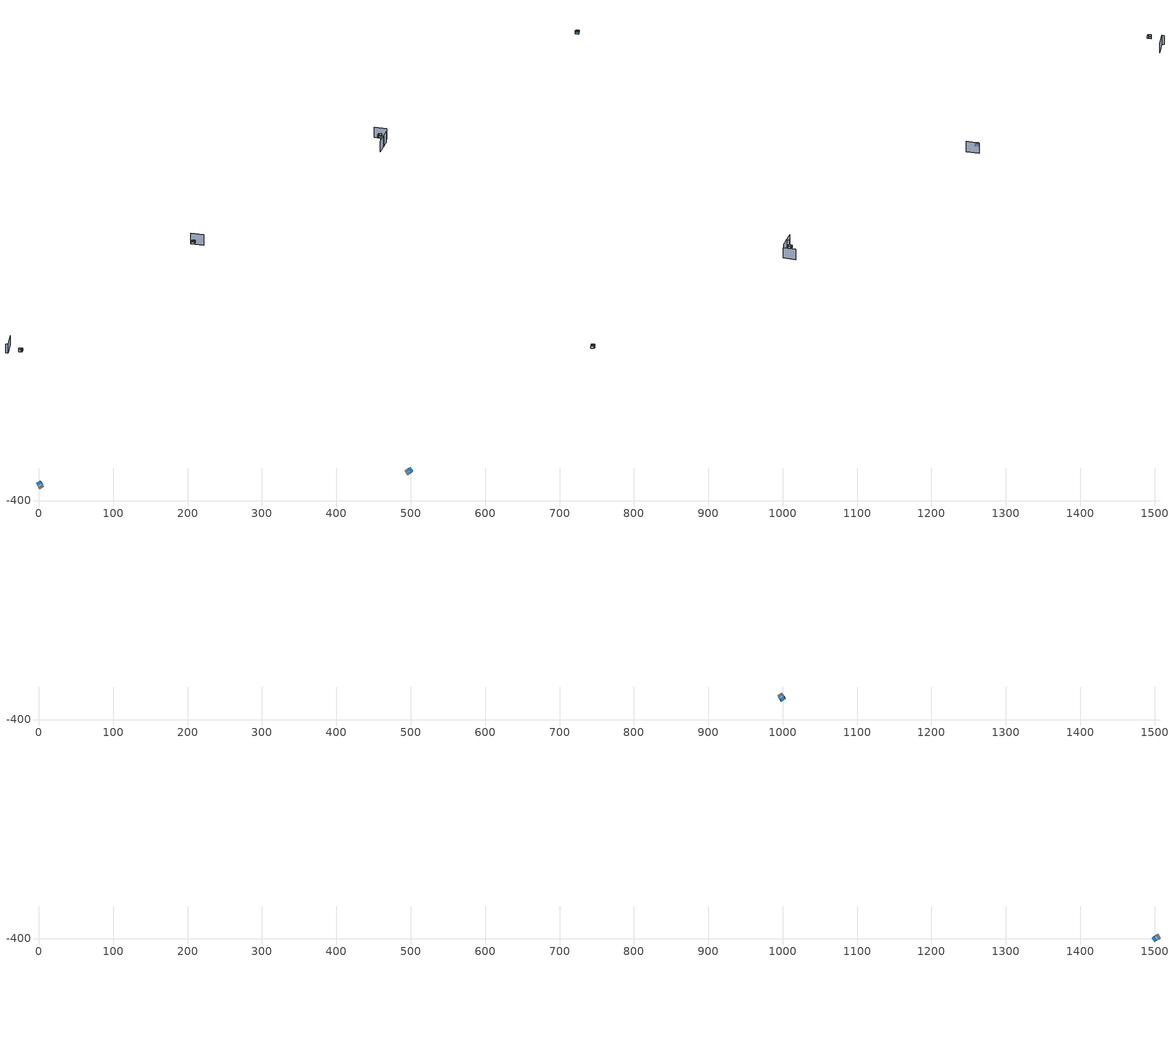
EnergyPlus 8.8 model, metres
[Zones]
0Perim
 floor adiabatic (115mmSandLimeBrick): 2.58,-374.99 4.98,-378.73 -0.07,-381.97 -2.47,-378.23 z8.23
 wall outside (U0-5): 2.58,-374.99 -2.47,-378.23 z8.23:12.34
 wall to 0Core (115mmSandLimeBrick): -0.07,-381.97 4.98,-378.73 z8.23:12.34
 wall adiabatic (115mmSandLimeBrick): -2.47,-378.23 -0.07,-381.97 / 4.98,-378.73 2.58,-374.99 z8.23:12.34
 window (Single): 2.49,-375.05 -2.39,-378.18 z9.08:11.63
 ceiling adiabatic (115mmSandLimeBrick): 2.58,-374.99 -2.47,-378.23 -0.55,-381.22 4.5,-377.98 z12.34
 roof outside (U0-4): 4.5,-377.98 -0.55,-381.22 -0.07,-381.97 4.98,-378.73 z12.34
0Core
 floor adiabatic (115mmSandLimeBrick): 4.98,-378.73 6.16,-380.57 1.11,-383.81 -0.07,-381.97 z8.23
 wall adiabatic (115mmSandLimeBrick): -0.07,-381.97 1.11,-383.81 6.16,-380.57 4.98,-378.73 z8.23:12.34
 ceiling adiabatic (115mmSandLimeBrick): 4.98,-378.73 -0.07,-381.97 0.88,-383.45 5.93,-380.2 z12.34
 roof outside (U0-4): 5.93,-380.2 0.88,-383.45 1.11,-383.81 6.16,-380.57 z12.34
1Perim
 floor adiabatic (115mmSandLimeBrick): 501.58,-361.31 497.89,-363.78 494.56,-358.79 498.25,-356.32 z8.23
 wall outside (U0-5): 501.58,-361.31 498.25,-356.32 z8.23:12.34
 wall to 1Core (115mmSandLimeBrick): 494.56,-358.79 497.89,-363.78 z8.23:12.34
 wall adiabatic (115mmSandLimeBrick): 498.25,-356.32 494.56,-358.79 / 497.89,-363.78 501.58,-361.31 z8.23:12.34
 window (Single): 501.53,-361.23 498.31,-356.41 z9.08:11.63
 ceiling adiabatic (115mmSandLimeBrick): 501.58,-361.31 498.25,-356.32 495.3,-358.3 498.63,-363.29 z12.34
 roof outside (U0-4): 498.63,-363.29 495.3,-358.3 494.56,-358.79 497.89,-363.78 z12.34
1Core
 floor adiabatic (115mmSandLimeBrick): 497.89,-363.78 496.07,-365 492.74,-360.01 494.56,-358.79 z8.23
 wall adiabatic (115mmSandLimeBrick): 494.56,-358.79 492.74,-360.01 496.07,-365 497.89,-363.78 z8.23:12.34
 ceiling adiabatic (115mmSandLimeBrick): 497.89,-363.78 494.56,-358.79 493.1,-359.77 496.43,-364.76 z12.34
 roof outside (U0-4): 496.43,-364.76 493.1,-359.77 492.74,-360.01 496.07,-365 z12.34
2Perim
 floor adiabatic (115mmSandLimeBrick): 997.42,-373.71 995.02,-369.98 1000.06,-366.73 1002.47,-370.46 z12.34
 wall outside (U0-5): 997.42,-373.71 1002.47,-370.46 z12.34:16.46
 wall to 2Core (115mmSandLimeBrick): 1000.06,-366.73 995.02,-369.98 z12.34:16.46
 wall adiabatic (115mmSandLimeBrick): 1002.47,-370.46 1000.06,-366.73 / 995.02,-369.98 997.42,-373.71 z12.34:16.46
 window (Single): 997.51,-373.66 1002.38,-370.52 z13.19:15.75
 ceiling adiabatic (115mmSandLimeBrick): 997.42,-373.71 1002.47,-370.46 1000.54,-367.48 995.5,-370.73 z16.46
 roof outside (U0-4): 995.5,-370.73 1000.54,-367.48 1000.06,-366.73 995.02,-369.98 z16.46
2Core
 floor adiabatic (115mmSandLimeBrick): 995.02,-369.98 993.83,-368.14 998.87,-364.89 1000.06,-366.73 z12.34
 wall adiabatic (115mmSandLimeBrick): 1000.06,-366.73 998.87,-364.89 993.83,-368.14 995.02,-369.98 z12.34:16.46
 ceiling adiabatic (115mmSandLimeBrick): 995.02,-369.98 1000.06,-366.73 999.11,-365.26 994.07,-368.51 z16.46
 roof outside (U0-4): 994.07,-368.51 999.11,-365.26 998.87,-364.89 993.83,-368.14 z16.46
3Perim
 floor adiabatic (115mmSandLimeBrick): 1498.42,-398.1 1502.12,-395.64 1505.44,-400.63 1501.75,-403.09 z16.46
 wall outside (U0-5): 1498.42,-398.1 1501.75,-403.09 z16.46:20.57
 wall to 3Core (115mmSandLimeBrick): 1505.44,-400.63 1502.12,-395.64 z16.46:20.57
 wall adiabatic (115mmSandLimeBrick): 1501.75,-403.09 1505.44,-400.63 / 1502.12,-395.64 1498.42,-398.1 z16.46:20.57
 window (Single): 1498.48,-398.18 1501.69,-403.01 z17.31:19.86
 ceiling adiabatic (115mmSandLimeBrick): 1498.42,-398.1 1501.75,-403.09 1504.7,-401.13 1501.38,-396.13 z20.57
 roof outside (U0-4): 1501.38,-396.13 1504.7,-401.13 1505.44,-400.63 1502.12,-395.64 z20.57
3Core
 floor adiabatic (115mmSandLimeBrick): 1502.12,-395.64 1503.94,-394.43 1507.27,-399.42 1505.44,-400.63 z16.46
 wall adiabatic (115mmSandLimeBrick): 1505.44,-400.63 1507.27,-399.42 1503.94,-394.43 1502.12,-395.64 z16.46:20.57
 ceiling adiabatic (115mmSandLimeBrick): 1502.12,-395.64 1505.44,-400.63 1506.9,-399.66 1503.58,-394.67 z20.57
 roof outside (U0-4): 1503.58,-394.67 1506.9,-399.66 1507.27,-399.42 1503.94,-394.43 z20.57
shading: -7.56,-354.11 -5.67,-357.13 / -5.67,-357.13 21.02,-340.51 z0:17.23; 504.91,-348.63 514.17,-370.14 / 991.56,-383.61 989.5,-378.82 / 1006.94,-376.49 973.79,-390.33 / 1007.42,-348.63 1016.68,-370.14 z0:20.57
[Site:GroundTemperature:BuildingSurface]
14, 14, 14, 14, 14, 14, 14, 14, 14, 14, 14, 14
[Site:GroundReflectance]
0.2, 0.2, 0.2, 0.2, 0.2, 0.2, 0.2, 0.2, 0.2, 0.2, 0.2, 0.2
[Site:GroundReflectance:SnowModifier]
1, 1
[Building]
Building: North Axis {deg}=0; Terrain=Suburbs; Loads Convergence Tolerance Value=.04; Temperature Convergence Tolerance Value {deltaC}=.4; Solar Distribution=MinimalShadowing; Maximum Number of Warmup Days=25
[Construction]
115mmSandLimeBrick: Plaster_0.005_115mmSandLimeBrick, Sand-Lime Brick_0.08_115mmSandLimeBrick, Plaster_0.08_115mmSandLimeBrick
U0-5: XPS Board_0.01_U0-5, General Concrete_0.2_U0-5
U0-4: XPS Board_0.06_U0-4, General Concrete_0.2_U0-4
Single: Generic Clear Glass 6mm_0.006_Single
[Material] Roughness=Rough; Thermal Absorptance=0.9
Name | Thickness {m} | Conductivity {W/m-K} | Density {kg/m3} | Specific Heat {J/kg-K} | Solar Absorptance | Visible Absorptance
Plaster_0.005_115mmSandLimeBrick | 0.005 | 1 | 2000 | 1130 | 0.6 | 0.6
Sand-Lime Brick_0.08_115mmSandLimeBrick | 0.08 | 0.56 | 1200 | 1000 | 0.6 | 0.6
Plaster_0.08_115mmSandLimeBrick | 0.08 | 1 | 2000 | 1130 | 0.6 | 0.6
XPS Board_0.01_U0-5 | 0.01 | 0.034 | 35 | 1400 | 0.6 | 0.6
General Concrete_0.2_U0-5; General Concrete_0.2_U0-4 | 0.2 | 2 | 2400 | 950 | 0.7 | 0.7
XPS Board_0.06_U0-4 | 0.06 | 0.034 | 35 | 1400 | 0.6 | 0.6
[WindowMaterial:Glazing]
Generic Clear Glass 6mm_0.006_Single: Optical Data Type=SpectralAverage; Window Glass Spectral Data Set=SpectralAverage; Thickness {m}=0.006; Solar Transmittance at Normal Incidence=0.68; Front Side Solar Reflectance at Normal Incidence=0.09; Back Side Solar Reflectance at Normal Incidence=0.1; Visible Transmittance at Normal Incidence=0.81; Front Side Visible Reflectance at Normal Incidence=0.11; Back Side Visible Reflectance at Normal Incidence=0.12; Infrared Transmittance at Normal Incidence=0; Front Side Infrared Hemispherical Emissivity=0.2; Back Side Infrared Hemispherical Emissivity=0.2; Conductivity {W/m-K}=0.9; Dirt Correction Factor for Solar and Visible Transmittance=1
[EnergyManagementSystem:Sensor]
Name | Output:Variable or Output:Meter Index Key | Output:Variable or Output:Meter
OutdoorTemp | Environment | Site Outdoor Air Drybulb Temperature
OutdoorRelHumid | Environment | Site Outdoor Air Relative Humidity
USRNATVENT_0Perim; USRNATVENT_1Perim; USRNATVENT_2Perim; USRNATVENT_3Perim | AllOff | Schedule Value
[Zone] Type=1; Multiplier=1; Zone Inside Convection Algorithm=TARP; Zone Outside Convection Algorithm=DOE-2
Name | Volume {m3} | Floor Area {m2}
0Perim; 1Perim; 2Perim; 3Perim | 109.605 | 26.6417
0Core; 1Core; 2Core; 3Core | 54.1144 | 13.1536
[People] Number of People Schedule=AllOn; Number of People Calculation Method=People/Area; People per Zone Floor Area {person/m2}=0.5; Fraction Radiant=0.3; Sensible Heat Fraction=AUTOCALCULATE; Carbon Dioxide Generation Rate {m3/s-W}=3.82e-08; Enable ASHRAE 55 Comfort Warnings=No; Mean Radiant Temperature Calculation Type=ZoneAveraged; Clothing Insulation Calculation Method=DynamicClothingModelASHRAE55; Thermal Comfort Model 1 Type=AdaptiveASH55
Name | Zone or ZoneList | Activity Level Schedule | Work Efficiency Schedule | Air Velocity Schedule
People 0Perim | 0Perim | 0PerimPeopleActivity | 0PerimWorkEfficiency | 0PerimAirVelocity
People 0Core | 0Core | 0CorePeopleActivity | 0CoreWorkEfficiency | 0CoreAirVelocity
People 1Perim | 1Perim | 1PerimPeopleActivity | 1PerimWorkEfficiency | 1PerimAirVelocity
People 1Core | 1Core | 1CorePeopleActivity | 1CoreWorkEfficiency | 1CoreAirVelocity
People 2Perim | 2Perim | 2PerimPeopleActivity | 2PerimWorkEfficiency | 2PerimAirVelocity
People 2Core | 2Core | 2CorePeopleActivity | 2CoreWorkEfficiency | 2CoreAirVelocity
People 3Perim | 3Perim | 3PerimPeopleActivity | 3PerimWorkEfficiency | 3PerimAirVelocity
People 3Core | 3Core | 3CorePeopleActivity | 3CoreWorkEfficiency | 3CoreAirVelocity
[ElectricEquipment] Schedule=AllOn; Design Level Calculation Method=Watts/Area; Watts per Zone Floor Area {W/m2}=35; Fraction Latent=0; Fraction Radiant=.2; Fraction Lost=0
Name | Zone or ZoneList
0Perim Equipment 1 | 0Perim
0Core Equipment 1 | 0Core
1Perim Equipment 1 | 1Perim
1Core Equipment 1 | 1Core
2Perim Equipment 1 | 2Perim
2Core Equipment 1 | 2Core
3Perim Equipment 1 | 3Perim
3Core Equipment 1 | 3Core
[Lights] Schedule=AllOn; Design Level Calculation Method=Watts/Area; Watts per Zone Floor Area {W/m2}=15; Return Air Fraction=0; Fraction Radiant=.42; Fraction Visible=.18; Fraction Replaceable=1
Name | Zone or ZoneList
0Perim General lighting | 0Perim
0Core General lighting | 0Core
1Perim General lighting | 1Perim
1Core General lighting | 1Core
2Perim General lighting | 2Perim
2Core General lighting | 2Core
3Perim General lighting | 3Perim
3Core General lighting | 3Core
[ZoneControl:Thermostat]
Name | Zone or ZoneList | Control Type Schedule | Control 1
0Perim Thermostat | 0Perim | 0PerimZoneControlTypeSched | Dual Setpoint - Zone 0Perim
0Core Thermostat | 0Core | 0CoreZoneControlTypeSched | Dual Setpoint - Zone 0Core
1Perim Thermostat | 1Perim | 1PerimZoneControlTypeSched | Dual Setpoint - Zone 1Perim
1Core Thermostat | 1Core | 1CoreZoneControlTypeSched | Dual Setpoint - Zone 1Core
2Perim Thermostat | 2Perim | 2PerimZoneControlTypeSched | Dual Setpoint - Zone 2Perim
2Core Thermostat | 2Core | 2CoreZoneControlTypeSched | Dual Setpoint - Zone 2Core
3Perim Thermostat | 3Perim | 3PerimZoneControlTypeSched | Dual Setpoint - Zone 3Perim
3Core Thermostat | 3Core | 3CoreZoneControlTypeSched | Dual Setpoint - Zone 3Core
[ThermostatSetpoint:DualSetpoint]
Name | Heating Setpoint Temperature Schedule | Cooling Setpoint Temperature Schedule
Dual Setpoint - Zone 0Perim | 0PerimHeating_SP_Sch | 0PerimCooling_SP_Sch
Dual Setpoint - Zone 0Core | 0CoreHeating_SP_Sch | 0CoreCooling_SP_Sch
Dual Setpoint - Zone 1Perim | 1PerimHeating_SP_Sch | 1PerimCooling_SP_Sch
Dual Setpoint - Zone 1Core | 1CoreHeating_SP_Sch | 1CoreCooling_SP_Sch
Dual Setpoint - Zone 2Perim | 2PerimHeating_SP_Sch | 2PerimCooling_SP_Sch
Dual Setpoint - Zone 2Core | 2CoreHeating_SP_Sch | 2CoreCooling_SP_Sch
Dual Setpoint - Zone 3Perim | 3PerimHeating_SP_Sch | 3PerimCooling_SP_Sch
Dual Setpoint - Zone 3Core | 3CoreHeating_SP_Sch | 3CoreCooling_SP_Sch
[Zone equipment]
0Perim: 0Perim Ideal Loads Air
0Core: 0Core Ideal Loads Air
1Perim: 1Perim Ideal Loads Air
1Core: 1Core Ideal Loads Air
2Perim: 2Perim Ideal Loads Air
2Core: 2Core Ideal Loads Air
3Perim: 3Perim Ideal Loads Air
3Core: 3Core Ideal Loads Air
[ZoneHVAC:IdealLoadsAirSystem] Maximum Heating Supply Air Temperature {C}=30; Minimum Cooling Supply Air Temperature {C}=18; Maximum Heating Supply Air Humidity Ratio {kgWater/kgDryAir}=0.01; Minimum Cooling Supply Air Humidity Ratio {kgWater/kgDryAir}=0.008; Heating Limit=NoLimit; Maximum Heating Air Flow Rate {m3/s}=100; Cooling Limit=NoLimit; Maximum Cooling Air Flow Rate {m3/s}=100; Heating Availability Schedule=AllOn; Cooling Availability Schedule=AllOn; Dehumidification Control Type=None; Humidification Control Type=None; Demand Controlled Ventilation Type=OccupancySchedule; Outdoor Air Economizer Type=NoEconomizer; Heat Recovery Type=None; Sensible Heat Recovery Effectiveness=0.7; Latent Heat Recovery Effectiveness=0.65
Name | Design Specification Outdoor Air Object
0Perim Ideal Loads Air | 0PerimMinFreshAir
0Core Ideal Loads Air | 0CoreMinFreshAir
1Perim Ideal Loads Air | 1PerimMinFreshAir
1Core Ideal Loads Air | 1CoreMinFreshAir
2Perim Ideal Loads Air | 2PerimMinFreshAir
2Core Ideal Loads Air | 2CoreMinFreshAir
3Perim Ideal Loads Air | 3PerimMinFreshAir
3Core Ideal Loads Air | 3CoreMinFreshAir
[DesignSpecification:OutdoorAir] Outdoor Air Method=Sum; Outdoor Air Flow per Person {m3/s-person}=0.002; Outdoor Air Flow per Zone Floor Area {m3/s-m2}=0.002; Outdoor Air Schedule=AllOn
0PerimMinFreshAir; 0CoreMinFreshAir; 1PerimMinFreshAir; 1CoreMinFreshAir; 2PerimMinFreshAir; 2CoreMinFreshAir; 3PerimMinFreshAir; 3CoreMinFreshAir
[ZoneVentilation:DesignFlowRate] Schedule=AllOn; Design Flow Rate Calculation Method=AirChanges/Hour; Air Changes per Hour {1/hr}=0; Ventilation Type=NATURAL; Fan Pressure Rise {Pa}=0; Fan Total Efficiency=1; Constant Term Coefficient=1; Temperature Term Coefficient=0; Velocity Term Coefficient=0; Velocity Squared Term Coefficient=0; Minimum Indoor Temperature {C}=18; Delta Temperature {deltaC}=1; Maximum Wind Speed {m/s}=40
Name | Zone or ZoneList
0Perim ScheduledVent | 0Perim
1Perim ScheduledVent | 1Perim
2Perim ScheduledVent | 2Perim
3Perim ScheduledVent | 3Perim
[EnergyManagementSystem:Actuator] Actuated Component Type=Schedule:Constant; Actuated Component Control Type=Schedule Value
Name | Actuated Component Unique
NATVENT_AVAIL_SCHED_ACTUATOR_0Perim | NATVENT_AVAIL_SCHED_0Perim
NATVENT_AVAIL_SCHED_ACTUATOR_1Perim | NATVENT_AVAIL_SCHED_1Perim
NATVENT_AVAIL_SCHED_ACTUATOR_2Perim | NATVENT_AVAIL_SCHED_2Perim
NATVENT_AVAIL_SCHED_ACTUATOR_3Perim | NATVENT_AVAIL_SCHED_3Perim
[EnergyManagementSystem:ProgramCallingManager]
My 0Perim_Setpoint_Schedule_Calculator_Example: BeginTimestepBeforePredictor; 0Perim_ErlEnforceBinary
My 1Perim_Setpoint_Schedule_Calculator_Example: BeginTimestepBeforePredictor; 1Perim_ErlEnforceBinary
My 2Perim_Setpoint_Schedule_Calculator_Example: BeginTimestepBeforePredictor; 2Perim_ErlEnforceBinary
My 3Perim_Setpoint_Schedule_Calculator_Example: BeginTimestepBeforePredictor; 3Perim_ErlEnforceBinary
[EnergyManagementSystem:Program]
0Perim_ErlEnforceBinary: IF (USRNATVENT_0Perim > 0); Set NATVENT_AVAIL_SCHED_ACTUATOR_0Perim = 1; ELSE; Set NATVENT_AVAIL_SCHED_ACTUATOR_0Perim = 0; ENDIF
1Perim_ErlEnforceBinary: IF (USRNATVENT_1Perim > 0); Set NATVENT_AVAIL_SCHED_ACTUATOR_1Perim = 1; ELSE; Set NATVENT_AVAIL_SCHED_ACTUATOR_1Perim = 0; ENDIF
2Perim_ErlEnforceBinary: IF (USRNATVENT_2Perim > 0); Set NATVENT_AVAIL_SCHED_ACTUATOR_2Perim = 1; ELSE; Set NATVENT_AVAIL_SCHED_ACTUATOR_2Perim = 0; ENDIF
3Perim_ErlEnforceBinary: IF (USRNATVENT_3Perim > 0); Set NATVENT_AVAIL_SCHED_ACTUATOR_3Perim = 1; ELSE; Set NATVENT_AVAIL_SCHED_ACTUATOR_3Perim = 0; ENDIF
[ZoneVentilation:WindandStackOpenArea] Opening Area {m2}=11.8484; Opening Effectiveness=0; Effective Angle {deg}=0; Height Difference {m}=0.638386; Discharge Coefficient for Opening=0.6; Minimum Indoor Temperature {C}=24; Maximum Indoor Temperature {C}=100; Delta Temperature {deltaC}=1; Minimum Outdoor Temperature {C}=22; Maximum Outdoor Temperature {C}=26; Maximum Wind Speed {m/s}=40
Name | Zone | Opening Area Fraction Schedule
0PerimNatVent_Buoy | 0Perim | NATVENT_AVAIL_SCHED_0Perim
1PerimNatVent_Buoy | 1Perim | NATVENT_AVAIL_SCHED_1Perim
2PerimNatVent_Buoy | 2Perim | NATVENT_AVAIL_SCHED_2Perim
3PerimNatVent_Buoy | 3Perim | NATVENT_AVAIL_SCHED_3Perim
[ZoneInfiltration:DesignFlowRate] Schedule=On; Design Flow Rate Calculation Method=AirChanges/Hour; Air Changes per Hour {1/hr}=2; Constant Term Coefficient=1; Temperature Term Coefficient=0; Velocity Term Coefficient=0; Velocity Squared Term Coefficient=0
Name | Zone or ZoneList
0PerimInfiltration | 0Perim
1PerimInfiltration | 1Perim
2PerimInfiltration | 2Perim
3PerimInfiltration | 3Perim
[WaterUse:Equipment]
Name | Peak Flow Rate {m3/s} | Flow Rate Fraction Schedule | Target Temperature Schedule | Hot Water Supply Temperature Schedule | Cold Water Supply Temperature Schedule
DHW 0Perim | 0 | equipOffice | DHW Supply Temperature 0Perim | DHW Supply Temperature 0Perim | DHW Mains Temperature 0Perim
DHW 0Core | 1.09613e-05 | 60HrWk | DHW Supply Temperature 0Core | DHW Supply Temperature 0Core | DHW Mains Temperature 0Core
DHW 1Perim | 0 | equipOffice | DHW Supply Temperature 1Perim | DHW Supply Temperature 1Perim | DHW Mains Temperature 1Perim
DHW 1Core | 1.09613e-05 | 60HrWk | DHW Supply Temperature 1Core | DHW Supply Temperature 1Core | DHW Mains Temperature 1Core
DHW 2Perim | 0 | equipOffice | DHW Supply Temperature 2Perim | DHW Supply Temperature 2Perim | DHW Mains Temperature 2Perim
DHW 2Core | 1.09613e-05 | 60HrWk | DHW Supply Temperature 2Core | DHW Supply Temperature 2Core | DHW Mains Temperature 2Core
DHW 3Perim | 0 | equipOffice | DHW Supply Temperature 3Perim | DHW Supply Temperature 3Perim | DHW Mains Temperature 3Perim
DHW 3Core | 1.09613e-05 | 60HrWk | DHW Supply Temperature 3Core | DHW Supply Temperature 3Core | DHW Mains Temperature 3Core
[Schedule:Constant]
On: On/Off, 1
0PerimPeopleActivity; 0CorePeopleActivity; 1PerimPeopleActivity; 1CorePeopleActivity; 2PerimPeopleActivity; 2CorePeopleActivity; 3PerimPeopleActivity; 3CorePeopleActivity: Any Number, 125.28
0PerimAirVelocity; 0CoreAirVelocity; 1PerimAirVelocity; 1CoreAirVelocity; 2PerimAirVelocity; 2CoreAirVelocity; 3PerimAirVelocity; 3CoreAirVelocity: Any Number, 0.2
0PerimWorkEfficiency; 0CoreWorkEfficiency; 1PerimWorkEfficiency; 1CoreWorkEfficiency; 2PerimWorkEfficiency; 2CoreWorkEfficiency; 3PerimWorkEfficiency; 3CoreWorkEfficiency: Any Number, 0
0PerimHeating_SP_Sch; 0PerimCooling_SP_Sch; 0CoreHeating_SP_Sch; 0CoreCooling_SP_Sch; 1PerimHeating_SP_Sch; 1PerimCooling_SP_Sch; 1CoreHeating_SP_Sch; 1CoreCooling_SP_Sch; 2PerimHeating_SP_Sch; 2PerimCooling_SP_Sch; 2CoreHeating_SP_Sch; 2CoreCooling_SP_Sch; 3PerimHeating_SP_Sch; 3PerimCooling_SP_Sch; 3CoreHeating_SP_Sch; 3CoreCooling_SP_Sch: Temperature, 24
0PerimZoneControlTypeSched; 0CoreZoneControlTypeSched; 1PerimZoneControlTypeSched; 1CoreZoneControlTypeSched; 2PerimZoneControlTypeSched; 2CoreZoneControlTypeSched; 3PerimZoneControlTypeSched; 3CoreZoneControlTypeSched: Any Number, 4
NATVENT_AVAIL_SCHED_0Perim; NATVENT_AVAIL_SCHED_1Perim; NATVENT_AVAIL_SCHED_2Perim; NATVENT_AVAIL_SCHED_3Perim: Fraction, 1
DHW Supply Temperature 0Perim; DHW Supply Temperature 0Core; DHW Supply Temperature 1Perim; DHW Supply Temperature 1Core; DHW Supply Temperature 2Perim; DHW Supply Temperature 2Core; DHW Supply Temperature 3Perim; DHW Supply Temperature 3Core: Temperature, 65
DHW Mains Temperature 0Perim; DHW Mains Temperature 0Core; DHW Mains Temperature 1Perim; DHW Mains Temperature 1Core; DHW Mains Temperature 2Perim; DHW Mains Temperature 2Core; DHW Mains Temperature 3Perim; DHW Mains Temperature 3Core: Temperature, 10
[Schedule:Year]
AllOn: AllOn, 1, 1, 12, 31
equipOffice: equipOffice, 1, 1, 12, 31
AllOff: AllOff, 1, 1, 12, 31
60HrWk: 60HrWk, 1, 1, 12, 31
[Schedule:Week:Daily]
AllOn: AllOn, AllOn, AllOn, AllOn, AllOn, AllOn, AllOn, AllOn, AllOn, AllOn, AllOn, AllOn
equipOffice: equipOfficeWeekEnd, equipOffice, equipOffice, equipOffice, equipOffice, equipOffice, equipOfficeWeekEnd, equipOfficeWeekEnd, equipOffice, equipOffice, equipOffice, equipOffice
AllOff: AllOff, AllOff, AllOff, AllOff, AllOff, AllOff, AllOff, AllOff, AllOff, AllOff, AllOff, AllOff
60HrWk: 60HrWkDay, 60HrWkDay, 60HrWkDay, 60HrWkDay, 60HrWkDay, 60HrWkDay, 60HrWkDay, 60HrWkDay, 60HrWkDay, 60HrWkDay, 60HrWkDay, 60HrWkDay
[Schedule:Day:Hourly]
AllOn: 1, 1, 1, 1, 1, 1, 1, 1, 1, 1, 1, 1, 1, 1, 1, 1, 1, 1, 1, 1, 1, 1, 1, 1
equipOffice; equipOfficeWeekEnd: 0.1, 0.1, 0.1, 0.1, 0.1, 0.1, 0.1, 0.2, 0.4, 0.6, 0.8, 0.8, 0.4, 0.6, 0.8, 0.8, 0.4, 0.2, 0.1, 0.1, 0.1, 0.1, 0.1, 0.1
AllOff: 0, 0, 0, 0, 0, 0, 0, 0, 0, 0, 0, 0, 0, 0, 0, 0, 0, 0, 0, 0, 0, 0, 0, 0
60HrWkDay: 0.2, 0.2, 0.2, 0.2, 0.2, 0.2, 0.2, 0.4, 0.8, 0.8, 1, 1, 0.8, 1, 1, 1, 0.8, 0.4, 0.2, 0.2, 0.2, 0.2, 0.2, 0.2
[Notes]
----  This file was generated with Archsim v.4.0.2.17
-------------------------ERL SENSORS--------------------------
115mmSandLimeBrick GasType: Partition
